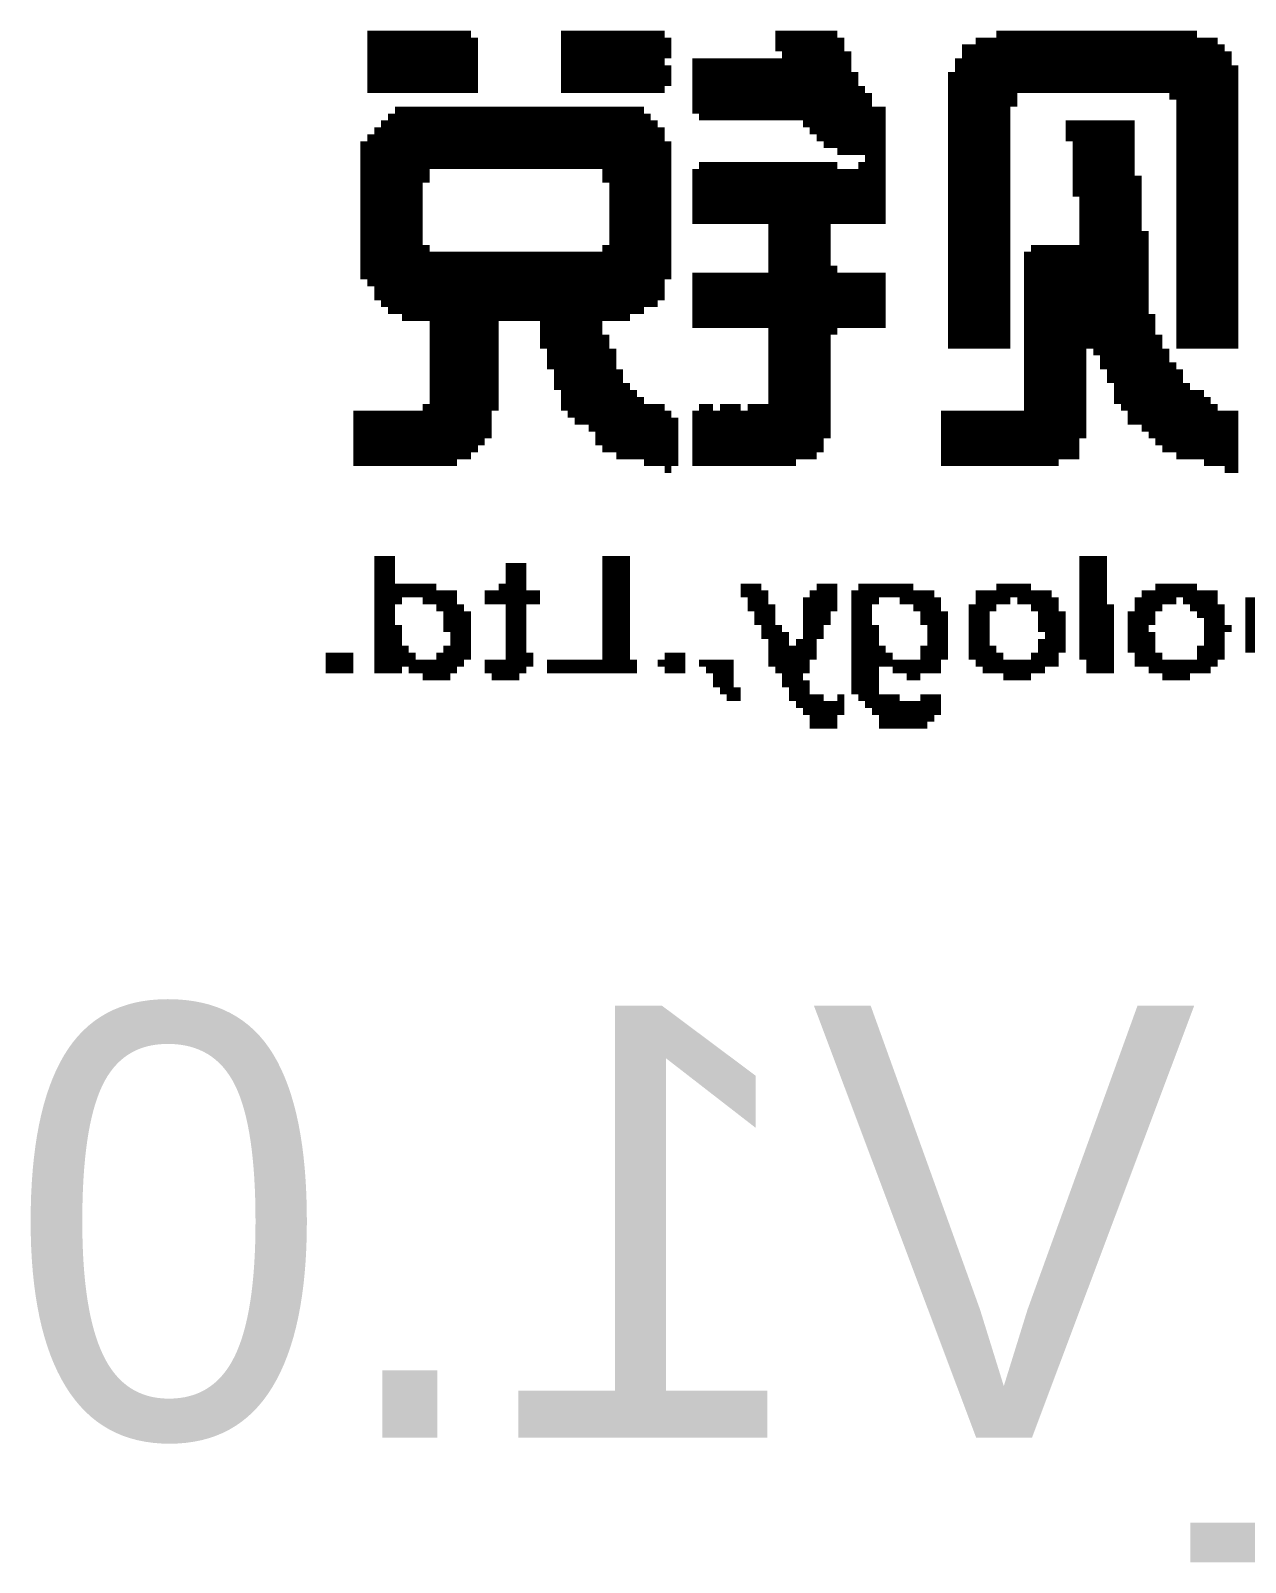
# Model space of a CAD drawing. Extents: x 0 to 69, y -3.5 to 82.6.
# Drawn here: x 27.91 to 35.05, y 15.9 to 24.91 of the extents above; entities that cross this region are included whole.
import ezdxf

# ---------------------------------------------------------------- set-up
doc = ezdxf.new("R2010")
doc.units = 0
doc.layers.add('BOARD_GEOMETRY_SILKSCREEN_', color=1, linetype='CONTINUOUS')
doc.layers.add('PACKAGE_GEOMETRY_SILKSCREE', color=4, linetype='CONTINUOUS')

msp = doc.modelspace()

# ---------------------------------------------------------------- linework, layer by layer
at = {"layer": 'BOARD_GEOMETRY_SILKSCREEN_', "const_width": 0.04064}
for points in [[(30.493716, 24.889206), (29.884116, 24.889206)], [(30.534356, 24.848566), (29.884116, 24.848566)], [(30.534356, 24.848566), (29.884116, 24.848566)], [(31.631636, 24.889206), (31.022036, 24.889206)], [(31.672276, 24.848566), (31.022036, 24.848566)], [(31.672276, 24.848566), (31.022036, 24.848566)], [(32.647636, 24.889206), (32.281876, 24.889206)], [(32.688276, 24.848566), (32.281876, 24.848566)], [(32.688276, 24.848566), (32.281876, 24.848566)], [(34.842196, 24.848566), (33.460436, 24.848566)], [(34.882836, 24.848566), (33.460436, 24.848566)], [(34.760916, 24.889206), (33.582356, 24.889206)], [(30.534356, 24.807926), (29.884116, 24.807926)], [(30.534356, 24.767286), (29.884116, 24.767286)], [(31.672276, 24.807926), (31.022036, 24.807926)], [(31.672276, 24.767286), (31.022036, 24.767286)], [(32.688276, 24.807926), (32.281876, 24.807926)], [(32.728916, 24.767286), (32.322516, 24.767286)], [(34.923476, 24.807926), (33.379156, 24.807926)], [(34.964116, 24.767286), (33.379156, 24.767286)], [(30.534356, 24.726646), (29.884116, 24.726646)], [(30.534356, 24.686006), (29.884116, 24.686006)], [(31.631636, 24.726646), (31.022036, 24.726646)], [(31.672276, 24.686006), (31.022036, 24.686006)], [(32.728916, 24.726646), (31.794196, 24.726646)], [(32.728916, 24.686006), (31.794196, 24.686006)], [(34.964116, 24.726646), (33.338516, 24.726646)], [(35.004756, 24.686006), (33.338516, 24.686006)], [(30.534356, 24.645366), (29.884116, 24.645366)], [(30.534356, 24.645366), (29.884116, 24.645366)], [(30.534356, 24.604726), (29.884116, 24.604726)], [(31.672276, 24.645366), (31.022036, 24.645366)], [(31.672276, 24.645366), (31.022036, 24.645366)], [(31.672276, 24.604726), (31.022036, 24.604726)], [(32.769556, 24.645366), (31.794196, 24.645366)], [(32.769556, 24.645366), (31.794196, 24.645366)], [(32.769556, 24.604726), (31.794196, 24.604726)], [(35.004756, 24.645366), (33.297876, 24.645366)], [(35.004756, 24.604726), (33.297876, 24.604726)], [(35.004756, 24.645366), (33.338516, 24.645366)], [(30.534356, 24.564086), (29.884116, 24.564086)], [(31.631636, 24.564086), (31.022036, 24.564086)], [(32.810196, 24.564086), (31.794196, 24.564086)], [(32.850836, 24.523446), (31.794196, 24.523446)], [(32.850836, 24.482806), (31.794196, 24.482806)], [(35.004756, 24.564086), (33.297876, 24.564086)], [(33.704276, 24.523446), (33.297876, 24.523446)], [(33.704276, 24.482806), (33.297876, 24.482806)], [(35.004756, 24.523446), (34.598356, 24.523446)], [(35.004756, 24.482806), (34.638996, 24.482806)], [(31.550356, 24.401526), (30.006036, 24.401526)], [(31.509716, 24.442166), (30.046676, 24.442166)], [(32.932116, 24.442166), (31.794196, 24.442166)], [(32.932116, 24.442166), (31.794196, 24.442166)], [(32.932116, 24.401526), (31.834836, 24.401526)], [(33.663636, 24.442166), (33.297876, 24.442166)], [(33.663636, 24.442166), (33.297876, 24.442166)], [(33.663636, 24.401526), (33.297876, 24.401526)], [(35.004756, 24.442166), (34.638996, 24.442166)], [(35.004756, 24.442166), (34.638996, 24.442166)], [(35.004756, 24.401526), (34.638996, 24.401526)], [(31.631636, 24.320246), (29.924756, 24.320246)], [(31.590996, 24.360886), (29.965396, 24.360886)], [(32.932116, 24.360886), (32.444436, 24.360886)], [(32.932116, 24.320246), (32.485076, 24.320246)], [(33.663636, 24.360886), (33.297876, 24.360886)], [(33.663636, 24.320246), (33.297876, 24.320246)], [(34.395156, 24.360886), (33.988756, 24.360886)], [(34.395156, 24.320246), (33.988756, 24.320246)], [(35.004756, 24.360886), (34.638996, 24.360886)], [(35.004756, 24.320246), (34.638996, 24.320246)], [(31.672276, 24.238966), (29.843476, 24.238966)], [(31.631636, 24.279606), (29.884116, 24.279606)], [(31.631636, 24.238966), (29.884116, 24.238966)], [(32.932116, 24.279606), (32.525716, 24.279606)], [(32.932116, 24.238966), (32.566356, 24.238966)], [(32.932116, 24.238966), (32.606996, 24.238966)], [(33.663636, 24.279606), (33.297876, 24.279606)], [(33.663636, 24.238966), (33.297876, 24.238966)], [(33.663636, 24.238966), (33.297876, 24.238966)], [(34.395156, 24.279606), (33.988756, 24.279606)], [(34.395156, 24.238966), (34.029396, 24.238966)], [(34.395156, 24.238966), (34.029396, 24.238966)], [(35.004756, 24.279606), (34.638996, 24.279606)], [(35.004756, 24.238966), (34.638996, 24.238966)], [(35.004756, 24.238966), (34.638996, 24.238966)], [(31.672276, 24.198326), (29.843476, 24.198326)], [(31.672276, 24.157686), (29.843476, 24.157686)], [(31.672276, 24.117046), (29.843476, 24.117046)], [(32.647636, 24.117046), (31.834836, 24.117046)], [(32.932116, 24.198326), (32.647636, 24.198326)], [(32.932116, 24.117046), (32.769556, 24.117046)], [(32.932116, 24.157686), (32.810196, 24.157686)], [(33.663636, 24.198326), (33.297876, 24.198326)], [(33.663636, 24.157686), (33.297876, 24.157686)], [(33.663636, 24.117046), (33.297876, 24.117046)], [(34.395156, 24.198326), (34.029396, 24.198326)], [(34.395156, 24.157686), (34.029396, 24.157686)], [(34.395156, 24.117046), (34.029396, 24.117046)], [(35.004756, 24.198326), (34.638996, 24.198326)], [(35.004756, 24.157686), (34.638996, 24.157686)], [(35.004756, 24.117046), (34.638996, 24.117046)], [(30.249876, 24.076406), (29.843476, 24.076406)], [(30.249876, 24.035766), (29.843476, 24.035766)], [(30.209236, 24.035766), (29.843476, 24.035766)], [(31.672276, 24.076406), (31.265876, 24.076406)], [(31.672276, 24.035766), (31.265876, 24.035766)], [(31.672276, 24.035766), (31.306516, 24.035766)], [(32.932116, 24.076406), (31.794196, 24.076406)], [(32.932116, 24.035766), (31.794196, 24.035766)], [(32.932116, 24.035766), (31.794196, 24.035766)], [(33.663636, 24.076406), (33.297876, 24.076406)], [(33.663636, 24.035766), (33.297876, 24.035766)], [(33.663636, 24.035766), (33.297876, 24.035766)], [(34.395156, 24.076406), (34.029396, 24.076406)], [(34.435796, 24.035766), (34.029396, 24.035766)], [(34.435796, 24.035766), (34.029396, 24.035766)], [(35.004756, 24.076406), (34.638996, 24.076406)], [(35.004756, 24.035766), (34.638996, 24.035766)], [(35.004756, 24.035766), (34.638996, 24.035766)], [(30.209236, 23.995126), (29.843476, 23.995126)], [(30.209236, 23.954486), (29.843476, 23.954486)], [(31.672276, 23.995126), (31.306516, 23.995126)], [(31.672276, 23.954486), (31.306516, 23.954486)], [(32.932116, 23.995126), (31.794196, 23.995126)], [(32.932116, 23.954486), (31.794196, 23.954486)], [(33.663636, 23.995126), (33.297876, 23.995126)], [(33.663636, 23.954486), (33.297876, 23.954486)], [(34.435796, 23.995126), (34.029396, 23.995126)], [(34.435796, 23.954486), (34.029396, 23.954486)], [(35.004756, 23.995126), (34.638996, 23.995126)], [(35.004756, 23.954486), (34.638996, 23.954486)], [(30.209236, 23.913846), (29.843476, 23.913846)], [(30.209236, 23.873206), (29.843476, 23.873206)], [(31.672276, 23.913846), (31.306516, 23.913846)], [(31.672276, 23.873206), (31.306516, 23.873206)], [(32.932116, 23.913846), (31.794196, 23.913846)], [(32.932116, 23.873206), (31.794196, 23.873206)], [(33.663636, 23.913846), (33.297876, 23.913846)], [(33.663636, 23.873206), (33.297876, 23.873206)], [(34.435796, 23.913846), (34.070036, 23.913846)], [(34.435796, 23.873206), (34.070036, 23.873206)], [(35.004756, 23.913846), (34.638996, 23.913846)], [(35.004756, 23.873206), (34.638996, 23.873206)], [(30.209236, 23.832566), (29.843476, 23.832566)], [(30.209236, 23.832566), (29.843476, 23.832566)], [(30.209236, 23.791926), (29.843476, 23.791926)], [(31.672276, 23.832566), (31.306516, 23.832566)], [(31.672276, 23.832566), (31.306516, 23.832566)], [(31.672276, 23.791926), (31.306516, 23.791926)], [(32.932116, 23.832566), (31.794196, 23.832566)], [(32.932116, 23.832566), (31.794196, 23.832566)], [(32.932116, 23.791926), (31.794196, 23.791926)], [(33.663636, 23.832566), (33.297876, 23.832566)], [(33.663636, 23.832566), (33.297876, 23.832566)], [(33.663636, 23.791926), (33.297876, 23.791926)], [(34.435796, 23.832566), (34.070036, 23.832566)], [(34.435796, 23.832566), (34.070036, 23.832566)], [(34.435796, 23.791926), (34.070036, 23.791926)], [(35.004756, 23.832566), (34.638996, 23.832566)], [(35.004756, 23.832566), (34.638996, 23.832566)], [(35.004756, 23.791926), (34.638996, 23.791926)], [(30.209236, 23.751286), (29.843476, 23.751286)], [(30.209236, 23.710646), (29.843476, 23.710646)], [(30.209236, 23.670006), (29.843476, 23.670006)], [(31.672276, 23.751286), (31.306516, 23.751286)], [(31.672276, 23.710646), (31.306516, 23.710646)], [(31.672276, 23.670006), (31.306516, 23.670006)], [(32.606996, 23.751286), (32.241236, 23.751286)], [(32.606996, 23.710646), (32.241236, 23.710646)], [(32.606996, 23.670006), (32.241236, 23.670006)], [(33.663636, 23.751286), (33.297876, 23.751286)], [(33.663636, 23.710646), (33.297876, 23.710646)], [(33.663636, 23.670006), (33.297876, 23.670006)], [(34.435796, 23.751286), (34.070036, 23.751286)], [(34.476436, 23.710646), (34.070036, 23.710646)], [(34.476436, 23.670006), (34.070036, 23.670006)], [(35.004756, 23.751286), (34.638996, 23.751286)], [(35.004756, 23.710646), (34.638996, 23.710646)], [(35.004756, 23.670006), (34.638996, 23.670006)], [(30.209236, 23.629366), (29.843476, 23.629366)], [(30.249876, 23.629366), (29.843476, 23.629366)], [(31.672276, 23.588726), (29.843476, 23.588726)], [(31.672276, 23.629366), (31.265876, 23.629366)], [(31.672276, 23.629366), (31.306516, 23.629366)], [(32.606996, 23.629366), (32.241236, 23.629366)], [(32.606996, 23.629366), (32.241236, 23.629366)], [(32.606996, 23.588726), (32.241236, 23.588726)], [(33.663636, 23.629366), (33.297876, 23.629366)], [(33.663636, 23.629366), (33.297876, 23.629366)], [(33.663636, 23.588726), (33.297876, 23.588726)], [(34.476436, 23.588726), (33.744916, 23.588726)], [(34.476436, 23.629366), (33.785556, 23.629366)], [(34.476436, 23.629366), (34.070036, 23.629366)], [(35.004756, 23.629366), (34.638996, 23.629366)], [(35.004756, 23.629366), (34.638996, 23.629366)], [(35.004756, 23.588726), (34.638996, 23.588726)], [(31.672276, 23.548086), (29.843476, 23.548086)], [(31.672276, 23.507446), (29.843476, 23.507446)], [(32.606996, 23.548086), (32.241236, 23.548086)], [(32.647636, 23.507446), (32.241236, 23.507446)], [(33.663636, 23.548086), (33.297876, 23.548086)], [(33.663636, 23.507446), (33.297876, 23.507446)], [(34.476436, 23.548086), (33.744916, 23.548086)], [(34.476436, 23.507446), (33.744916, 23.507446)], [(35.004756, 23.548086), (34.638996, 23.548086)], [(35.004756, 23.507446), (34.638996, 23.507446)], [(31.672276, 23.466806), (29.843476, 23.466806)], [(31.631636, 23.426166), (29.884116, 23.426166)], [(31.631636, 23.426166), (29.884116, 23.426166)], [(32.932116, 23.466806), (31.794196, 23.466806)], [(32.932116, 23.426166), (31.794196, 23.426166)], [(32.932116, 23.426166), (31.794196, 23.426166)], [(33.663636, 23.466806), (33.297876, 23.466806)], [(33.663636, 23.426166), (33.297876, 23.426166)], [(33.663636, 23.426166), (33.297876, 23.426166)], [(34.476436, 23.466806), (33.744916, 23.466806)], [(34.476436, 23.426166), (33.744916, 23.426166)], [(34.476436, 23.426166), (33.744916, 23.426166)], [(35.004756, 23.466806), (34.638996, 23.466806)], [(35.004756, 23.426166), (34.638996, 23.426166)], [(35.004756, 23.426166), (34.638996, 23.426166)], [(31.631636, 23.385526), (29.924756, 23.385526)], [(31.631636, 23.344886), (29.924756, 23.344886)], [(32.932116, 23.385526), (31.794196, 23.385526)], [(32.932116, 23.344886), (31.794196, 23.344886)], [(33.663636, 23.385526), (33.297876, 23.385526)], [(33.663636, 23.344886), (33.297876, 23.344886)], [(34.476436, 23.385526), (33.744916, 23.385526)], [(34.476436, 23.344886), (33.744916, 23.344886)], [(35.004756, 23.385526), (34.638996, 23.385526)], [(35.004756, 23.344886), (34.638996, 23.344886)], [(31.590996, 23.304246), (29.965396, 23.304246)], [(31.509716, 23.263606), (30.006036, 23.263606)], [(31.428436, 23.222966), (30.087316, 23.222966)], [(30.656276, 23.222966), (30.249876, 23.222966)], [(31.265876, 23.222966), (30.859476, 23.222966)], [(32.932116, 23.304246), (31.794196, 23.304246)], [(32.932116, 23.263606), (31.794196, 23.263606)], [(32.932116, 23.222966), (31.794196, 23.222966)], [(32.932116, 23.222966), (31.794196, 23.222966)], [(33.663636, 23.304246), (33.297876, 23.304246)], [(33.663636, 23.263606), (33.297876, 23.263606)], [(33.663636, 23.222966), (33.297876, 23.222966)], [(33.663636, 23.222966), (33.297876, 23.222966)], [(34.476436, 23.304246), (33.744916, 23.304246)], [(34.476436, 23.263606), (33.744916, 23.263606)], [(34.476436, 23.222966), (33.744916, 23.222966)], [(34.517076, 23.222966), (33.744916, 23.222966)], [(35.004756, 23.304246), (34.638996, 23.304246)], [(35.004756, 23.263606), (34.638996, 23.263606)], [(35.004756, 23.222966), (34.638996, 23.222966)], [(35.004756, 23.222966), (34.638996, 23.222966)], [(30.656276, 23.182326), (30.249876, 23.182326)], [(30.656276, 23.141686), (30.249876, 23.141686)], [(31.265876, 23.182326), (30.900116, 23.182326)], [(31.265876, 23.141686), (30.900116, 23.141686)], [(32.932116, 23.182326), (31.794196, 23.182326)], [(32.647636, 23.141686), (32.241236, 23.141686)], [(33.663636, 23.182326), (33.297876, 23.182326)], [(33.663636, 23.141686), (33.297876, 23.141686)], [(34.517076, 23.182326), (33.744916, 23.182326)], [(34.517076, 23.141686), (33.744916, 23.141686)], [(35.004756, 23.182326), (34.638996, 23.182326)], [(35.004756, 23.141686), (34.638996, 23.141686)], [(30.656276, 23.101046), (30.249876, 23.101046)], [(30.656276, 23.060406), (30.249876, 23.060406)], [(31.306516, 23.101046), (30.900116, 23.101046)], [(31.306516, 23.060406), (30.900116, 23.060406)], [(32.606996, 23.101046), (32.241236, 23.101046)], [(32.606996, 23.060406), (32.241236, 23.060406)], [(33.663636, 23.101046), (33.297876, 23.101046)], [(33.663636, 23.060406), (33.297876, 23.060406)], [(34.557716, 23.101046), (33.744916, 23.101046)], [(34.557716, 23.060406), (33.744916, 23.060406)], [(35.004756, 23.101046), (34.638996, 23.101046)], [(35.004756, 23.060406), (34.638996, 23.060406)], [(30.656276, 23.019766), (30.249876, 23.019766)], [(30.656276, 23.019766), (30.249876, 23.019766)], [(30.656276, 22.979126), (30.249876, 22.979126)], [(31.306516, 23.019766), (30.940756, 23.019766)], [(31.347156, 23.019766), (30.940756, 23.019766)], [(31.347156, 22.979126), (30.940756, 22.979126)], [(32.606996, 23.019766), (32.241236, 23.019766)], [(32.606996, 23.019766), (32.241236, 23.019766)], [(32.606996, 22.979126), (32.241236, 22.979126)], [(34.110676, 23.019766), (33.744916, 23.019766)], [(34.110676, 23.019766), (33.744916, 23.019766)], [(34.110676, 22.979126), (33.744916, 22.979126)], [(34.557716, 23.019766), (34.151316, 23.019766)], [(34.598356, 23.019766), (34.191956, 23.019766)], [(34.598356, 22.979126), (34.191956, 22.979126)], [(30.656276, 22.938486), (30.249876, 22.938486)], [(30.656276, 22.897846), (30.249876, 22.897846)], [(30.656276, 22.857206), (30.249876, 22.857206)], [(31.347156, 22.938486), (30.940756, 22.938486)], [(31.387796, 22.897846), (30.981396, 22.897846)], [(31.387796, 22.857206), (30.981396, 22.857206)], [(32.606996, 22.938486), (32.241236, 22.938486)], [(32.606996, 22.897846), (32.241236, 22.897846)], [(32.606996, 22.857206), (32.241236, 22.857206)], [(34.110676, 22.938486), (33.744916, 22.938486)], [(34.110676, 22.897846), (33.744916, 22.897846)], [(34.110676, 22.857206), (33.744916, 22.857206)], [(34.638996, 22.938486), (34.191956, 22.938486)], [(34.679636, 22.897846), (34.232596, 22.897846)], [(34.679636, 22.857206), (34.232596, 22.857206)], [(30.656276, 22.816566), (30.249876, 22.816566)], [(30.656276, 22.816566), (30.249876, 22.816566)], [(30.656276, 22.775926), (30.249876, 22.775926)], [(31.428436, 22.816566), (30.981396, 22.816566)], [(31.428436, 22.816566), (31.022036, 22.816566)], [(31.469076, 22.775926), (31.022036, 22.775926)], [(32.606996, 22.816566), (32.241236, 22.816566)], [(32.606996, 22.816566), (32.241236, 22.816566)], [(32.606996, 22.775926), (32.241236, 22.775926)], [(34.110676, 22.816566), (33.744916, 22.816566)], [(34.110676, 22.816566), (33.744916, 22.816566)], [(34.110676, 22.775926), (33.744916, 22.775926)], [(34.720276, 22.816566), (34.273236, 22.816566)], [(34.679636, 22.816566), (34.273236, 22.816566)], [(34.801556, 22.775926), (34.273236, 22.775926)], [(30.656276, 22.694646), (30.209236, 22.694646)], [(30.656276, 22.735286), (30.249876, 22.735286)], [(31.509716, 22.735286), (31.022036, 22.735286)], [(31.631636, 22.694646), (31.022036, 22.694646)], [(31.916116, 22.694646), (31.834836, 22.694646)], [(32.078676, 22.694646), (31.956756, 22.694646)], [(32.606996, 22.694646), (32.119316, 22.694646)], [(32.606996, 22.735286), (32.241236, 22.735286)], [(34.110676, 22.735286), (33.744916, 22.735286)], [(34.110676, 22.694646), (33.744916, 22.694646)], [(34.842196, 22.735286), (34.273236, 22.735286)], [(34.882836, 22.694646), (34.313876, 22.694646)], [(30.615636, 22.654006), (29.802836, 22.654006)], [(30.615636, 22.613366), (29.802836, 22.613366)], [(30.615636, 22.613366), (29.802836, 22.613366)], [(31.672276, 22.654006), (31.062676, 22.654006)], [(31.712916, 22.613366), (31.103316, 22.613366)], [(31.712916, 22.613366), (31.143956, 22.613366)], [(32.606996, 22.654006), (31.794196, 22.654006)], [(32.606996, 22.613366), (31.794196, 22.613366)], [(32.606996, 22.613366), (31.794196, 22.613366)], [(34.110676, 22.654006), (33.257236, 22.654006)], [(34.110676, 22.613366), (33.257236, 22.613366)], [(34.110676, 22.613366), (33.257236, 22.613366)], [(35.004756, 22.654006), (34.354516, 22.654006)], [(35.004756, 22.613366), (34.354516, 22.613366)], [(35.004756, 22.613366), (34.395156, 22.613366)], [(30.615636, 22.572726), (29.802836, 22.572726)], [(30.615636, 22.532086), (29.802836, 22.532086)], [(31.712916, 22.572726), (31.184596, 22.572726)], [(31.712916, 22.532086), (31.225236, 22.532086)], [(32.606996, 22.572726), (31.794196, 22.572726)], [(32.606996, 22.532086), (31.794196, 22.532086)], [(34.110676, 22.572726), (33.257236, 22.572726)], [(34.110676, 22.532086), (33.257236, 22.532086)], [(35.004756, 22.572726), (34.435796, 22.572726)], [(35.004756, 22.532086), (34.476436, 22.532086)], [(30.574996, 22.491446), (29.802836, 22.491446)], [(30.534356, 22.450806), (29.802836, 22.450806)], [(30.493716, 22.410166), (29.802836, 22.410166)], [(30.453076, 22.410166), (29.802836, 22.410166)], [(31.712916, 22.491446), (31.225236, 22.491446)], [(31.712916, 22.450806), (31.265876, 22.450806)], [(31.712916, 22.410166), (31.347156, 22.410166)], [(31.712916, 22.410166), (31.428436, 22.410166)], [(32.566356, 22.491446), (31.794196, 22.491446)], [(32.566356, 22.450806), (31.794196, 22.450806)], [(32.525716, 22.410166), (31.794196, 22.410166)], [(32.444436, 22.410166), (31.794196, 22.410166)], [(34.070036, 22.491446), (33.257236, 22.491446)], [(34.070036, 22.450806), (33.257236, 22.450806)], [(34.070036, 22.410166), (33.257236, 22.410166)], [(34.029396, 22.410166), (33.257236, 22.410166)], [(35.004756, 22.491446), (34.517076, 22.491446)], [(35.004756, 22.450806), (34.557716, 22.450806)], [(35.004756, 22.410166), (34.638996, 22.410166)], [(35.004756, 22.410166), (34.679636, 22.410166)], [(30.412436, 22.369526), (29.802836, 22.369526)], [(31.712916, 22.369526), (31.509716, 22.369526)], [(31.672276, 22.328886), (31.631636, 22.328886)], [(32.403796, 22.369526), (31.794196, 22.369526)], [(33.948116, 22.369526), (33.257236, 22.369526)], [(35.004756, 22.369526), (34.801556, 22.369526)], [(35.004756, 22.328886), (34.923476, 22.328886)], [(30.046676, 21.800566), (29.924756, 21.800566)], [(30.046676, 21.800566), (29.924756, 21.800566)], [(31.428436, 21.800566), (31.265876, 21.800566)], [(31.428436, 21.800566), (31.265876, 21.800566)], [(34.232596, 21.800566), (34.070036, 21.800566)], [(34.232596, 21.800566), (34.070036, 21.800566)], [(30.046676, 21.759926), (29.924756, 21.759926)], [(30.046676, 21.719286), (29.924756, 21.719286)], [(30.818836, 21.759926), (30.696916, 21.759926)], [(30.818836, 21.719286), (30.696916, 21.719286)], [(31.428436, 21.759926), (31.265876, 21.759926)], [(31.428436, 21.719286), (31.265876, 21.719286)], [(34.232596, 21.759926), (34.070036, 21.759926)], [(34.232596, 21.719286), (34.070036, 21.719286)], [(30.046676, 21.678646), (29.924756, 21.678646)], [(30.290516, 21.638006), (29.924756, 21.638006)], [(30.371796, 21.597366), (29.924756, 21.597366)], [(30.412436, 21.597366), (29.924756, 21.597366)], [(30.900116, 21.597366), (30.574996, 21.597366)], [(30.900116, 21.597366), (30.574996, 21.597366)], [(30.818836, 21.638006), (30.656276, 21.638006)], [(30.818836, 21.678646), (30.696916, 21.678646)], [(31.428436, 21.678646), (31.265876, 21.678646)], [(31.428436, 21.638006), (31.265876, 21.638006)], [(31.428436, 21.597366), (31.265876, 21.597366)], [(31.428436, 21.597366), (31.265876, 21.597366)], [(32.200596, 21.638006), (32.078676, 21.638006)], [(32.241236, 21.597366), (32.078676, 21.597366)], [(32.241236, 21.597366), (32.078676, 21.597366)], [(32.647636, 21.597366), (32.485076, 21.597366)], [(32.647636, 21.597366), (32.485076, 21.597366)], [(32.647636, 21.638006), (32.525716, 21.638006)], [(33.175956, 21.597366), (32.728916, 21.597366)], [(33.216596, 21.597366), (32.728916, 21.597366)], [(33.094676, 21.638006), (32.769556, 21.638006)], [(33.907476, 21.597366), (33.460436, 21.597366)], [(33.866836, 21.597366), (33.501076, 21.597366)], [(33.785556, 21.638006), (33.582356, 21.638006)], [(34.232596, 21.678646), (34.070036, 21.678646)], [(34.232596, 21.638006), (34.070036, 21.638006)], [(34.232596, 21.597366), (34.070036, 21.597366)], [(34.232596, 21.597366), (34.070036, 21.597366)], [(34.882836, 21.597366), (34.435796, 21.597366)], [(34.842196, 21.597366), (34.476436, 21.597366)], [(34.760916, 21.638006), (34.517076, 21.638006)], [(30.087316, 21.556726), (29.924756, 21.556726)], [(30.046676, 21.516086), (29.924756, 21.516086)], [(30.412436, 21.556726), (30.209236, 21.556726)], [(30.453076, 21.516086), (30.290516, 21.516086)], [(30.900116, 21.556726), (30.574996, 21.556726)], [(30.818836, 21.516086), (30.696916, 21.516086)], [(31.428436, 21.556726), (31.265876, 21.556726)], [(31.428436, 21.516086), (31.265876, 21.516086)], [(32.241236, 21.556726), (32.119316, 21.556726)], [(32.281876, 21.516086), (32.119316, 21.516086)], [(32.647636, 21.556726), (32.444436, 21.556726)], [(32.647636, 21.516086), (32.444436, 21.516086)], [(32.891476, 21.556726), (32.728916, 21.556726)], [(32.850836, 21.516086), (32.728916, 21.516086)], [(33.257236, 21.556726), (33.013396, 21.556726)], [(33.257236, 21.516086), (33.094676, 21.516086)], [(33.582356, 21.516086), (33.419796, 21.516086)], [(33.663636, 21.556726), (33.460436, 21.556726)], [(33.948116, 21.556726), (33.704276, 21.556726)], [(33.948116, 21.516086), (33.785556, 21.516086)], [(34.232596, 21.556726), (34.070036, 21.556726)], [(34.273236, 21.516086), (34.070036, 21.516086)], [(34.638996, 21.556726), (34.395156, 21.556726)], [(34.557716, 21.516086), (34.395156, 21.516086)], [(34.882836, 21.556726), (34.679636, 21.556726)], [(34.923476, 21.516086), (34.720276, 21.516086)], [(35.614356, 21.556726), (35.045396, 21.556726)], [(35.248596, 21.516086), (35.045396, 21.516086)], [(30.046676, 21.475446), (29.924756, 21.475446)], [(30.046676, 21.434806), (29.924756, 21.434806)], [(30.493716, 21.475446), (30.331156, 21.475446)], [(30.493716, 21.434806), (30.331156, 21.434806)], [(30.818836, 21.475446), (30.696916, 21.475446)], [(30.818836, 21.434806), (30.696916, 21.434806)], [(31.428436, 21.475446), (31.265876, 21.475446)], [(31.428436, 21.434806), (31.265876, 21.434806)], [(32.281876, 21.475446), (32.159956, 21.475446)], [(32.281876, 21.434806), (32.159956, 21.434806)], [(32.606996, 21.475446), (32.444436, 21.475446)], [(32.606996, 21.434806), (32.444436, 21.434806)], [(32.850836, 21.475446), (32.728916, 21.475446)], [(32.850836, 21.434806), (32.728916, 21.434806)], [(33.297876, 21.475446), (33.135316, 21.475446)], [(33.297876, 21.434806), (33.135316, 21.434806)], [(33.541716, 21.475446), (33.419796, 21.475446)], [(33.541716, 21.434806), (33.419796, 21.434806)], [(33.988756, 21.475446), (33.826196, 21.475446)], [(33.988756, 21.434806), (33.826196, 21.434806)], [(34.273236, 21.475446), (34.070036, 21.475446)], [(34.273236, 21.434806), (34.070036, 21.434806)], [(34.517076, 21.475446), (34.354516, 21.475446)], [(34.517076, 21.434806), (34.354516, 21.434806)], [(34.923476, 21.475446), (34.760916, 21.475446)], [(34.923476, 21.434806), (34.801556, 21.434806)], [(35.207956, 21.475446), (35.045396, 21.475446)], [(35.207956, 21.434806), (35.045396, 21.434806)], [(30.087316, 21.394166), (29.924756, 21.394166)], [(30.087316, 21.394166), (29.924756, 21.394166)], [(30.087316, 21.353526), (29.924756, 21.353526)], [(30.493716, 21.394166), (30.331156, 21.394166)], [(30.493716, 21.394166), (30.371796, 21.394166)], [(30.493716, 21.353526), (30.371796, 21.353526)], [(30.818836, 21.394166), (30.696916, 21.394166)], [(30.818836, 21.394166), (30.696916, 21.394166)], [(30.818836, 21.353526), (30.696916, 21.353526)], [(31.428436, 21.394166), (31.265876, 21.394166)], [(31.428436, 21.394166), (31.265876, 21.394166)], [(31.428436, 21.353526), (31.265876, 21.353526)], [(32.322516, 21.394166), (32.200596, 21.394166)], [(32.322516, 21.394166), (32.200596, 21.394166)], [(32.363156, 21.353526), (32.200596, 21.353526)], [(32.566356, 21.394166), (32.444436, 21.394166)], [(32.566356, 21.394166), (32.444436, 21.394166)], [(32.566356, 21.353526), (32.444436, 21.353526)], [(32.891476, 21.394166), (32.728916, 21.394166)], [(32.891476, 21.394166), (32.728916, 21.394166)], [(32.891476, 21.353526), (32.728916, 21.353526)], [(33.297876, 21.394166), (33.175956, 21.394166)], [(33.297876, 21.394166), (33.175956, 21.394166)], [(33.297876, 21.353526), (33.175956, 21.353526)], [(33.541716, 21.394166), (33.419796, 21.394166)], [(33.541716, 21.394166), (33.419796, 21.394166)], [(33.541716, 21.353526), (33.419796, 21.353526)], [(33.988756, 21.394166), (33.826196, 21.394166)], [(33.988756, 21.394166), (33.866836, 21.394166)], [(33.988756, 21.353526), (33.866836, 21.353526)], [(34.273236, 21.394166), (34.070036, 21.394166)], [(34.273236, 21.394166), (34.070036, 21.394166)], [(34.273236, 21.353526), (34.070036, 21.353526)], [(34.476436, 21.394166), (34.354516, 21.394166)], [(34.476436, 21.394166), (34.354516, 21.394166)], [(34.517076, 21.353526), (34.354516, 21.353526)], [(34.923476, 21.394166), (34.801556, 21.394166)], [(34.964116, 21.394166), (34.801556, 21.394166)], [(34.923476, 21.353526), (34.801556, 21.353526)], [(35.207956, 21.394166), (35.045396, 21.394166)], [(35.207956, 21.394166), (35.045396, 21.394166)], [(35.207956, 21.353526), (35.045396, 21.353526)], [(30.087316, 21.312886), (29.924756, 21.312886)], [(30.127956, 21.272246), (29.924756, 21.272246)], [(30.493716, 21.272246), (30.331156, 21.272246)], [(30.493716, 21.312886), (30.371796, 21.312886)], [(30.818836, 21.312886), (30.696916, 21.312886)], [(30.818836, 21.272246), (30.696916, 21.272246)], [(31.428436, 21.312886), (31.265876, 21.312886)], [(31.428436, 21.272246), (31.265876, 21.272246)], [(32.363156, 21.312886), (32.241236, 21.312886)], [(32.525716, 21.272246), (32.241236, 21.272246)], [(32.525716, 21.312886), (32.403796, 21.312886)], [(32.891476, 21.312886), (32.728916, 21.312886)], [(32.932116, 21.272246), (32.728916, 21.272246)], [(33.297876, 21.272246), (33.135316, 21.272246)], [(33.297876, 21.312886), (33.175956, 21.312886)], [(33.541716, 21.312886), (33.419796, 21.312886)], [(33.582356, 21.272246), (33.419796, 21.272246)], [(33.988756, 21.312886), (33.826196, 21.312886)], [(33.988756, 21.272246), (33.826196, 21.272246)], [(34.273236, 21.312886), (34.070036, 21.312886)], [(34.273236, 21.272246), (34.070036, 21.272246)], [(34.517076, 21.312886), (34.354516, 21.312886)], [(34.517076, 21.272246), (34.354516, 21.272246)], [(34.923476, 21.272246), (34.760916, 21.272246)], [(34.923476, 21.312886), (34.801556, 21.312886)], [(35.207956, 21.312886), (35.045396, 21.312886)], [(35.207956, 21.272246), (35.045396, 21.272246)], [(29.802836, 21.231606), (29.640276, 21.231606)], [(29.802836, 21.190966), (29.640276, 21.190966)], [(29.802836, 21.190966), (29.640276, 21.190966)], [(29.802836, 21.150326), (29.640276, 21.150326)], [(30.168596, 21.231606), (29.924756, 21.231606)], [(30.453076, 21.190966), (29.924756, 21.190966)], [(30.453076, 21.190966), (29.924756, 21.190966)], [(30.087316, 21.150326), (29.924756, 21.150326)], [(30.412436, 21.150326), (30.127956, 21.150326)], [(30.493716, 21.231606), (30.290516, 21.231606)], [(30.859476, 21.190966), (30.574996, 21.190966)], [(30.818836, 21.190966), (30.574996, 21.190966)], [(30.818836, 21.150326), (30.574996, 21.150326)], [(30.859476, 21.231606), (30.696916, 21.231606)], [(31.428436, 21.190966), (30.940756, 21.190966)], [(31.469076, 21.190966), (30.940756, 21.190966)], [(31.469076, 21.150326), (30.940756, 21.150326)], [(31.428436, 21.231606), (31.265876, 21.231606)], [(31.753556, 21.190966), (31.590996, 21.190966)], [(31.753556, 21.231606), (31.631636, 21.231606)], [(31.753556, 21.190966), (31.631636, 21.190966)], [(31.753556, 21.150326), (31.631636, 21.150326)], [(32.038036, 21.190966), (31.834836, 21.190966)], [(32.038036, 21.190966), (31.875476, 21.190966)], [(32.038036, 21.150326), (31.875476, 21.150326)], [(32.525716, 21.231606), (32.241236, 21.231606)], [(32.485076, 21.190966), (32.241236, 21.190966)], [(32.485076, 21.190966), (32.281876, 21.190966)], [(32.485076, 21.150326), (32.281876, 21.150326)], [(32.972756, 21.231606), (32.728916, 21.231606)], [(33.257236, 21.190966), (32.728916, 21.190966)], [(33.257236, 21.190966), (32.728916, 21.190966)], [(32.891476, 21.150326), (32.728916, 21.150326)], [(33.257236, 21.150326), (32.972756, 21.150326)], [(33.297876, 21.231606), (33.135316, 21.231606)], [(33.622996, 21.231606), (33.419796, 21.231606)], [(33.907476, 21.190966), (33.460436, 21.190966)], [(33.663636, 21.190966), (33.460436, 21.190966)], [(33.866836, 21.150326), (33.501076, 21.150326)], [(33.948116, 21.190966), (33.704276, 21.190966)], [(33.948116, 21.231606), (33.785556, 21.231606)], [(34.273236, 21.231606), (34.070036, 21.231606)], [(34.273236, 21.190966), (34.110676, 21.190966)], [(34.273236, 21.190966), (34.110676, 21.190966)], [(34.273236, 21.150326), (34.110676, 21.150326)], [(34.557716, 21.231606), (34.395156, 21.231606)], [(34.638996, 21.190966), (34.395156, 21.190966)], [(34.882836, 21.190966), (34.435796, 21.190966)], [(34.842196, 21.150326), (34.476436, 21.150326)], [(34.882836, 21.190966), (34.679636, 21.190966)], [(34.923476, 21.231606), (34.760916, 21.231606)], [(30.371796, 21.109686), (30.209236, 21.109686)], [(30.778196, 21.109686), (30.615636, 21.109686)], [(32.038036, 21.109686), (31.916116, 21.109686)], [(32.038036, 21.069046), (31.916116, 21.069046)], [(32.444436, 21.109686), (32.322516, 21.109686)], [(32.485076, 21.069046), (32.322516, 21.069046)], [(32.891476, 21.109686), (32.728916, 21.109686)], [(32.891476, 21.069046), (32.728916, 21.069046)], [(33.135316, 21.109686), (33.054036, 21.109686)], [(33.785556, 21.109686), (33.622996, 21.109686)], [(34.720276, 21.109686), (34.557716, 21.109686)], [(32.078676, 21.028406), (31.956756, 21.028406)], [(32.078676, 20.987766), (31.997396, 20.987766)], [(32.485076, 21.028406), (32.363156, 21.028406)], [(32.525716, 20.987766), (32.363156, 20.987766)], [(32.566356, 20.987766), (32.363156, 20.987766)], [(32.688276, 20.987766), (32.647636, 20.987766)], [(32.891476, 21.028406), (32.728916, 21.028406)], [(32.932116, 20.987766), (32.769556, 20.987766)], [(33.013396, 20.987766), (32.769556, 20.987766)], [(33.257236, 20.987766), (33.135316, 20.987766)], [(32.688276, 20.947126), (32.403796, 20.947126)], [(32.688276, 20.906486), (32.444436, 20.906486)], [(33.257236, 20.947126), (32.810196, 20.947126)], [(33.257236, 20.906486), (32.850836, 20.906486)], [(32.647636, 20.865846), (32.485076, 20.865846)], [(32.647636, 20.825206), (32.485076, 20.825206)], [(33.216596, 20.865846), (32.891476, 20.865846)], [(33.175956, 20.825206), (32.891476, 20.825206)]]:
    msp.add_lwpolyline(points, dxfattribs=at)

# ---------------------------------------------------------------- texts
at = {"layer": 'PACKAGE_GEOMETRY_SILKSCREE', "text_generation_flag": 2}
msp.add_text('FMC9361_V1.0', height=2.54, dxfattribs=at).set_placement((51.562, 16.637))

doc.saveas('drawing.dxf')
